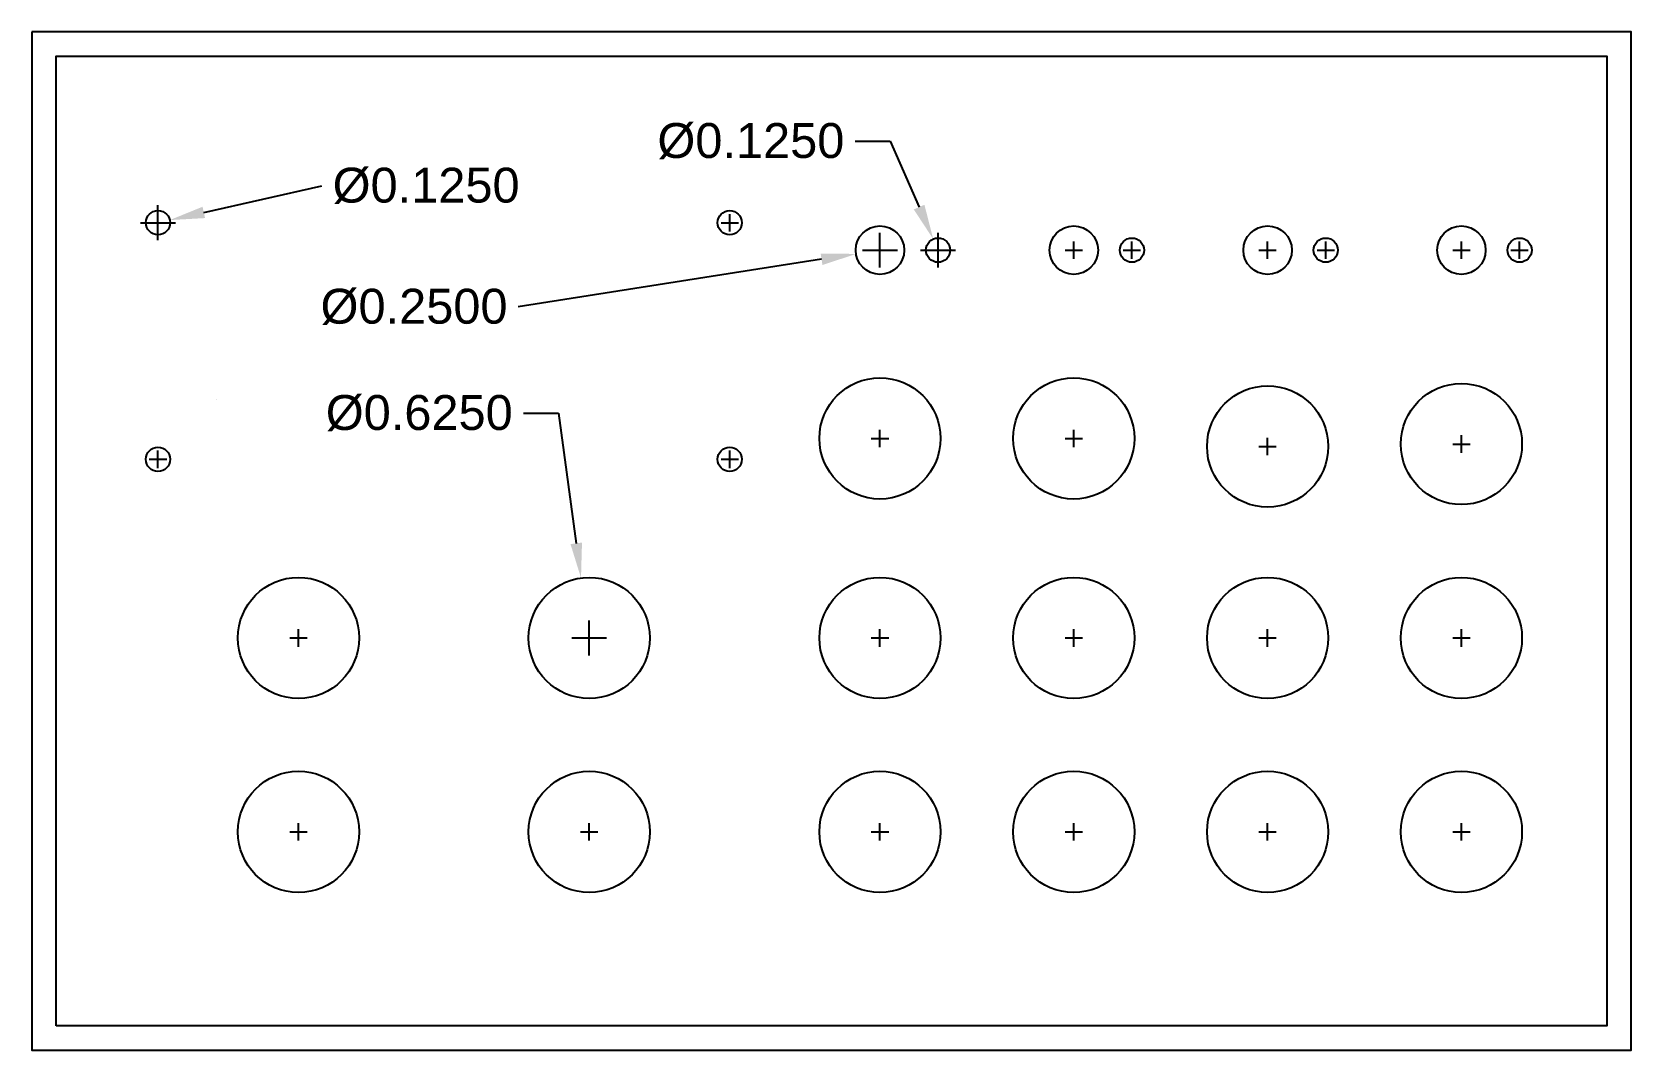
# Model space of a CAD drawing. Header units: inches. Extents: x -0.12 to 8.12, y -0.12 to 5.12.
import ezdxf

# ---------------------------------------------------------------- set-up
doc = ezdxf.new("R2010")
doc.units = ezdxf.units.IN
doc.header["$MEASUREMENT"] = 0
doc.styles.get("Standard").update_dxf_attribs({"font": 'arial.ttf'})
doc.dimstyles.get("Standard").update_dxf_attribs({"dimtxt": 0.18, "dimasz": 0.18, "dimexe": 0.18, "dimexo": 0.0625, "dimgap": 0.09, "dimtad": 0, "dimtih": 1, "dimtoh": 1, "dimdec": 4, "dimzin": 0, "dimdsep": 46, "dimtxsty": 'Standard', "dimcen": 0.09, "dimadec": 0, "dimazin": 0, "dimtfac": 1, "dimtdec": 4, "dimtofl": 0, "dimtmove": 0, "dimatfit": 3, "dimfxl": 1, "dimtolj": 1, "dimtzin": 0, "dimarcsym": 0})

# ---------------------------------------------------------------- blocks, each defined once
blk = doc.blocks.new('*D11')
at = {"color": 0, "lineweight": -2}
blk.add_line((0.7616, 4.1946), (1.3707, 4.3318), dxfattribs=at)
at = {"color": 0}
for p, q in [((0.525, 4.0512), (0.525, 4.2312)), ((0.435, 4.1412), (0.615, 4.1412))]:
    blk.add_line(p, q, dxfattribs=at)
blk.add_solid([(0.755, 4.2238), (0.7682, 4.1653), (0.586, 4.155)], dxfattribs=at)
at = {"layer": 'Defpoints', "color": 0}
for p in [(0.464, 4.1275), (0.586, 4.155)]:
    blk.add_point(p, dxfattribs=at)
at = {"color": 0, "insert": (1.9086, 4.3318), "char_height": 0.18, "attachment_point": 5}
blk.add_mtext('\\A1;%%c0.1250', dxfattribs=at)
blk = doc.blocks.new('*D12')
at = {"color": 0}
for p, q in [((4.25, 3.91), (4.25, 4.09)), ((4.16, 4), (4.34, 4))]:
    blk.add_line(p, q, dxfattribs=at)
at = {"color": 0, "lineweight": -2}
blk.add_line((3.9487, 3.9528), (2.3842, 3.7074), dxfattribs=at)
at = {"color": 0}
blk.add_solid([(3.9533, 3.9231), (3.944, 3.9824), (4.1265, 3.9806)], dxfattribs=at)
at = {"layer": 'Defpoints', "color": 0}
for p in [(4.1265, 3.9806), (4.3735, 4.0194)]:
    blk.add_point(p, dxfattribs=at)
at = {"color": 0, "insert": (1.8463, 3.7074), "char_height": 0.18, "attachment_point": 5}
blk.add_mtext('\\A1;%%c0.2500', dxfattribs=at)
blk = doc.blocks.new('*D13')
at = {"color": 0, "lineweight": -2}
for p, q in [((2.4111, 3.1593), (2.5911, 3.1593)), ((2.5911, 3.1593), (2.6831, 2.4879))]:
    blk.add_line(p, q, dxfattribs=at)
at = {"color": 0}
for p, q in [((2.75, 1.91), (2.75, 2.09)), ((2.66, 2), (2.84, 2))]:
    blk.add_line(p, q, dxfattribs=at)
blk.add_solid([(2.6534, 2.4839), (2.7128, 2.492), (2.7076, 2.3096)], dxfattribs=at)
at = {"layer": 'Defpoints', "color": 0}
for p in [(2.7076, 2.3096), (2.7924, 1.6904)]:
    blk.add_point(p, dxfattribs=at)
at = {"color": 0, "insert": (1.8731, 3.1593), "char_height": 0.18, "attachment_point": 5}
blk.add_mtext('\\A1;%%c0.6250', dxfattribs=at)
blk = doc.blocks.new('*D18')
at = {"color": 0, "lineweight": -2}
for p, q in [((4.122, 4.5619), (4.302, 4.5619)), ((4.302, 4.5619), (4.4521, 4.2219))]:
    blk.add_line(p, q, dxfattribs=at)
at = {"color": 0}
for p, q in [((4.55, 3.91), (4.55, 4.09)), ((4.46, 4), (4.64, 4))]:
    blk.add_line(p, q, dxfattribs=at)
blk.add_solid([(4.4246, 4.2097), (4.4795, 4.234), (4.5248, 4.0572)], dxfattribs=at)
at = {"layer": 'Defpoints', "color": 0}
for p in [(4.5248, 4.0572), (4.5752, 3.9428)]:
    blk.add_point(p, dxfattribs=at)
at = {"color": 0, "insert": (3.5841, 4.5619), "char_height": 0.18, "attachment_point": 5}
blk.add_mtext('\\A1;%%c0.1250', dxfattribs=at)

msp = doc.modelspace()

# ---------------------------------------------------------------- linework, layer by layer
for p, q in [((0.48, 4.14125), (0.57, 4.14125)), ((0.525, 4.09625), (0.525, 4.18625)), ((3.43, 4.14125), (3.52, 4.14125)), ((3.475, 4.09625), (3.475, 4.18625)), ((4.25, 3.955), (4.25, 4.045)), ((4.55, 3.955), (4.55, 4.045)), ((5.25, 3.955), (5.25, 4.045)), ((5.55, 3.955), (5.55, 4.045)), ((6.25, 3.955), (6.25, 4.045)), ((6.55, 3.955), (6.55, 4.045)), ((7.25, 3.955), (7.25, 4.045)), ((7.55, 3.955), (7.55, 4.045)), ((4.205, 4), (4.295, 4)), ((4.505, 4), (4.595, 4)), ((5.205, 4), (5.295, 4)), ((5.505, 4), (5.595, 4)), ((6.205, 4), (6.295, 4)), ((6.505, 4), (6.595, 4)), ((7.205, 4), (7.295, 4)), ((7.505, 4), (7.595, 4)), ((4.25, 2.9839), (4.25, 3.0739)), ((5.25, 2.9839), (5.25, 3.0739)), ((4.205, 3.0289), (4.295, 3.0289)), ((5.205, 3.0289), (5.295, 3.0289)), ((6.205, 2.98753), (6.295, 2.98753)), ((6.25, 2.94253), (6.25, 3.03253)), ((7.205, 3), (7.295, 3)), ((7.25, 2.955), (7.25, 3.045)), ((0.48, 2.92125), (0.57, 2.92125)), ((0.525, 2.87625), (0.525, 2.96625)), ((3.43, 2.92125), (3.52, 2.92125)), ((3.475, 2.87625), (3.475, 2.96625)), ((1.205, 2), (1.295, 2)), ((1.25, 1.955), (1.25, 2.045)), ((2.705, 2), (2.795, 2)), ((2.75, 1.955), (2.75, 2.045)), ((4.205, 2), (4.295, 2)), ((4.25, 1.955), (4.25, 2.045)), ((5.205, 2), (5.295, 2)), ((5.25, 1.955), (5.25, 2.045)), ((6.205, 2), (6.295, 2)), ((6.25, 1.955), (6.25, 2.045)), ((7.205, 2), (7.295, 2)), ((7.25, 1.955), (7.25, 2.045)), ((1.205, 1), (1.295, 1)), ((1.25, 0.955), (1.25, 1.045)), ((2.705, 1), (2.795, 1)), ((2.75, 0.955), (2.75, 1.045)), ((4.205, 1), (4.295, 1)), ((4.25, 0.955), (4.25, 1.045)), ((5.205, 1), (5.295, 1)), ((5.25, 0.955), (5.25, 1.045)), ((6.205, 1), (6.295, 1)), ((6.25, 0.955), (6.25, 1.045)), ((7.205, 1), (7.295, 1)), ((7.25, 0.955), (7.25, 1.045))]:
    msp.add_line(p, q)
for points in [[(-0.125, 5.125), (-0.125, -0.125), (8.125, -0.125), (8.125, 5.125)], [(0, 0), (0, 5), (8, 5), (8, 0)], [(0.82787, 3.23127), (0.82787, 3.23127), (0.82787, 3.23127), (0.82787, 3.23127)]]:
    msp.add_lwpolyline(points, close=True)
for centre, radius in [((0.525, 4.14125), 0.0625), ((3.475, 4.14125), 0.0625), ((4.25, 4), 0.125), ((5.25, 4), 0.125), ((6.25, 4), 0.125), ((7.25, 4), 0.125), ((4.55, 4), 0.0625), ((5.55, 4), 0.0625), ((6.55, 4), 0.0625), ((7.55, 4), 0.0625), ((4.25, 3.0289), 0.3125), ((5.25, 3.0289), 0.3125), ((6.25, 2.98753), 0.3125), ((7.25, 3), 0.3125), ((0.525, 2.92125), 0.0625), ((3.475, 2.92125), 0.0625), ((1.25, 2), 0.3125), ((2.75, 2), 0.3125), ((4.25, 2), 0.3125), ((4.25, 2), 0.3125), ((5.25, 2), 0.3125), ((5.25, 2), 0.3125), ((6.25, 2), 0.3125), ((6.25, 2), 0.3125), ((7.25, 2), 0.3125), ((7.25, 2), 0.3125), ((1.25, 1), 0.3125), ((2.75, 1), 0.3125), ((4.25, 1), 0.3125), ((5.25, 1), 0.3125), ((6.25, 1), 0.3125), ((7.25, 1), 0.3125)]:
    msp.add_circle(centre, radius)

# ---------------------------------------------------------------- dimensions: what is measured, and where the dimension line sits
for p1, p2, picture, middle in [((4.57523, 3.94282), (4.52477, 4.05718), '*D18', (3.58412, 4.56187)), ((0.46403, 4.12751), (0.58597, 4.15499), '*D11', (1.37072, 4.33182)), ((4.37349, 4.01936), (4.12651, 3.98064), '*D12', (2.38422, 3.70745)), ((2.79245, 1.6904), (2.70755, 2.3096), '*D13', (1.87315, 3.15933))]:
    dim = msp.add_diameter_dim_2p(p1=p1, p2=p2, dimstyle='Standard')
    dim.commit()
    dim.dimension.update_dxf_attribs({"geometry": picture, "text_midpoint": middle, "dimtype": 163})

doc.saveas('drawing.dxf')
